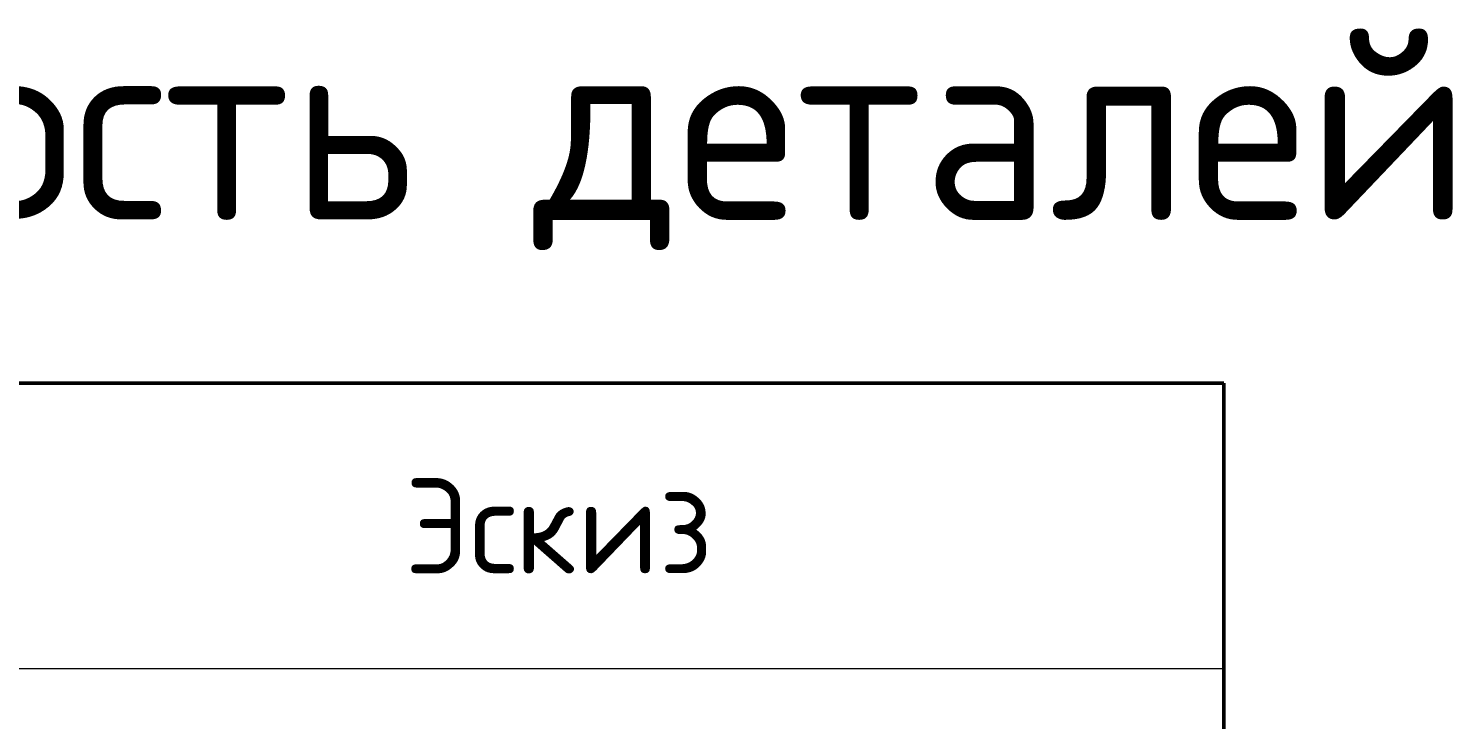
# Model space of a CAD drawing. Header units: millimetres. Extents: x -65574 to 111613, y -106550 to -50518.
# Drawn here: x 110863 to 111613, y -66522 to -66158 of the extents above; entities that cross this region are included whole.
import ezdxf

# ---------------------------------------------------------------- set-up
doc = ezdxf.new("R2010")
doc.units = ezdxf.units.MM
doc.styles.add('GOST-2.304_Type-B', font='GOST Common.ttf')

# ---------------------------------------------------------------- blocks, each defined once
blk = doc.blocks.new('*T36')
at = {"color": 7, "lineweight": 50, "transparency": 16777216}
for p, q in [((0, 0), (900, 0)), ((0, 0), (0, -6910)), ((900, 0), (900, -6910)), ((0, -6910), (900, -6910))]:
    blk.add_line(p, q, dxfattribs=at)
at = {"color": 7, "lineweight": 20, "transparency": 16777216}
for p, q in [((200, 0), (200, -6910)), ((0, -150), (900, -150)), ((0, -950), (900, -950)), ((0, -1750), (900, -1750)), ((0, -2750), (900, -2750)), ((0, -3550), (900, -3550)), ((200, -4350), (900, -4350)), ((0, -4990), (900, -4990))]:
    blk.add_line(p, q, dxfattribs=at)
at = {"color": 0, "lineweight": -2, "transparency": 16777216}
blk.add_line((0, -4350), (200, -4350), dxfattribs=at)
at = {"color": 7, "lineweight": 15, "transparency": 16777216}
blk.add_line((0, -5630), (900, -5630), dxfattribs=at)
at = {"color": 7, "lineweight": -2, "transparency": 16777216}
blk.add_line((0, -6270), (900, -6270), dxfattribs=at)
at = {"transparency": 16777216, "attachment_point": 5, "style": 'GOST-2.304_Type-B'}
for s, insert, char_height, width in [('Поз.', (100, -75), 50, 199.4), ('{\\H20x;Эскиз}', (550, -75), 2.5, 699.4), ('{\\H0.28571x;11}', (100, -550), 175, 199.4), ('12', (100, -1350), 50, 199.4), ('{\\H0.28571x;13}', (100, -2250), 175, 199.4), ('14', (100, -3150), 50, 199.4), ('{\\H0.28571x;15}', (100, -3950), 175, 199.4), ('Ф1', (100, -4670), 50, 199.4), ('Ф2', (100, -5310), 50, 199.4), ('Ф3', (100, -5950), 50, 199.4), ('Ф4', (100, -6590), 50, 199.4)]:
    blk.add_mtext(s, dxfattribs=dict(at, insert=insert, char_height=char_height, width=width))

msp = doc.modelspace()

# ---------------------------------------------------------------- block references
msp.add_blockref('*T36', (110592.44, -66344.92))

# ---------------------------------------------------------------- texts
at = {"color": 0, "insert": (111042.44, -66274.84), "char_height": 100, "width": 3700, "attachment_point": 8, "style": 'GOST-2.304_Type-B'}
msp.add_mtext('Ведомость деталей', dxfattribs=at)

doc.saveas('drawing.dxf')
